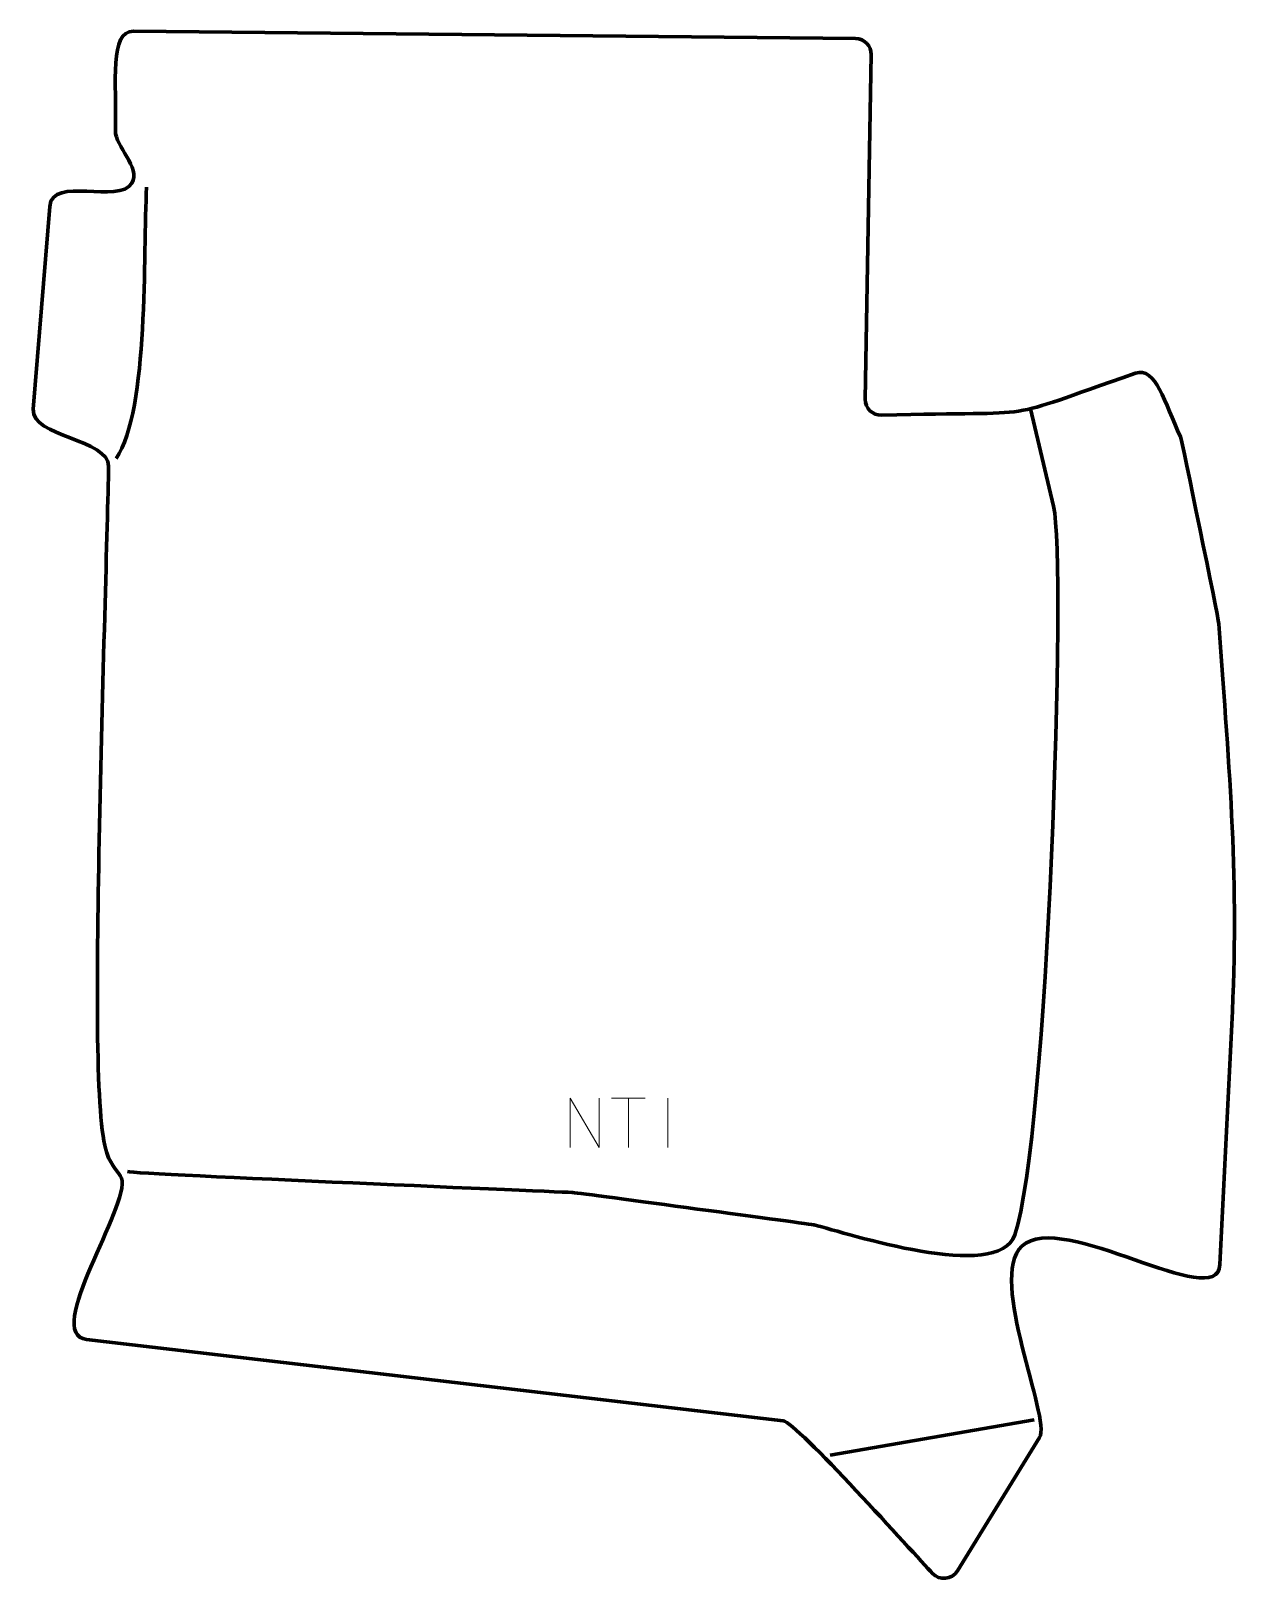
# Model space of a CAD drawing. Header units: millimetres. Extents: x -304 to 309, y -404 to 383.
import ezdxf

# ---------------------------------------------------------------- set-up
doc = ezdxf.new("R2010")
doc.units = ezdxf.units.MM
doc.header["$MEASUREMENT"] = 0
for name, color, linetype in [('layer 1', 7, 'Continuous'), ('layer 2', 7, 'Continuous'), ('layer 3', 7, 'Continuous')]:
    doc.layers.add(name, color=color, linetype=linetype)

msp = doc.modelspace()

# ---------------------------------------------------------------- linework, layer by layer
at = {"layer": 'layer 1', "color": 250, "lineweight": 9}
msp.add_open_spline([(-30.5956, -184.05), (-30.5956, -184.05), (-30.5956, -159.0965), (-30.5956, -159.0965), (-30.5956, -159.0965), (-30.5956, -159.0965), (-15.9408, -184.05), (-15.9408, -184.05), (-15.9408, -184.05), (-15.9408, -184.05), (-15.9408, -159.0965), (-15.9408, -159.0965)], degree=3, knots=[0, 0, 0, 0, 0.25, 0.25, 0.25, 0.25, 0.5, 0.5, 0.5, 0.5, 1, 1, 1, 1], dxfattribs=at)
for points in [[(-9.5386, -159.1239), (-9.5386, -159.1239), (7.4486, -159.1239), (7.4486, -159.1239)], [(-1.0448, -184.0539), (-1.0448, -184.0539), (-1.0448, -159.1004), (-1.0448, -159.1004)], [(18.955, -159.0901), (18.955, -159.0901), (18.955, -184.0642), (18.955, -184.0642)]]:
    msp.add_open_spline(points, degree=3, dxfattribs=at)
at = {"layer": 'layer 2', "color": 230, "lineweight": 200}
msp.add_open_spline([(-252.084, 382.3758), (-252.084, 382.3758), (114.2305, 378.6529), (114.2305, 378.6529), (114.2305, 378.6529), (118.6967, 378.6074), (122.2247, 374.9815), (122.148, 370.5158), (122.148, 370.5158), (122.148, 370.5158), (119.1441, 195.6591), (119.1441, 195.6591), (119.1441, 195.6591), (119.0653, 191.0757), (122.7782, 187.3998), (127.3606, 187.5246), (127.3606, 187.5246), (214.1258, 189.8881), (183.0765, 183.7216), (256.2257, 208.791), (256.2257, 208.791), (266.4618, 212.2991), (270.996, 193.9689), (279.0724, 176.5335), (279.0724, 176.5335), (279.5289, 175.548), (298.192, 85.2647), (298.4519, 81.7052), (298.4519, 81.7052), (304.139, 3.8196), (308.7151, -47.8334), (305.0703, -121.688), (305.0703, -121.688), (305.0703, -121.688), (299.0519, -243.5189), (299.0519, -243.5189), (299.0519, -243.5189), (297.8157, -268.5427), (218.7953, -215.211), (198.5953, -234.2034), (198.5953, -234.2034), (181.0173, -250.7305), (213.5893, -321.4717), (207.5203, -331.3222), (207.5203, -331.3222), (207.5203, -331.3222), (165.8519, -398.9518), (165.8519, -398.9518), (165.8519, -398.9518), (163.08, -403.4506), (156.8552, -404.0905), (153.226, -400.2496), (153.226, -400.2496), (143.8702, -390.348), (84.2766, -323.5514), (77.4298, -322.7518), (77.4298, -322.7518), (77.4298, -322.7518), (-275.8758, -281.4933), (-275.8758, -281.4933), (-275.8758, -281.4933), (-298.5431, -278.8463), (-253.5519, -213.4181), (-258.2127, -199.6153), (-258.2127, -199.6153), (-258.9803, -197.3419), (-263.2996, -193.8316), (-265.7004, -186.8014), (-265.7004, -186.8014), (-271.4494, -169.967), (-270.9509, -100.9767), (-269.5073, -27.9501), (-269.5073, -27.9501), (-267.9623, 50.2028), (-265.2343, 132.9858), (-264.7303, 161.6174), (-264.7303, 161.6174), (-264.4892, 175.3115), (-304.1063, 176.5153), (-302.9681, 190.5804), (-302.9681, 190.5804), (-302.9681, 190.5804), (-294.6415, 293.4709), (-294.6415, 293.4709), (-294.6415, 293.4709), (-293.3666, 309.2248), (-259.4363, 294.3572), (-252.9459, 305.2652), (-252.9459, 305.2652), (-248.2529, 313.1525), (-261.4672, 324.1948), (-261.2724, 331.723), (-261.2724, 331.723), (-260.632, 356.4673), (-264.534, 382.5024), (-252.084, 382.3758)], degree=3, knots=[0, 0, 0, 0, 0.04, 0.04, 0.04, 0.04, 0.08, 0.08, 0.08, 0.08, 0.12, 0.12, 0.12, 0.12, 0.16, 0.16, 0.16, 0.16, 0.2, 0.2, 0.2, 0.2, 0.24, 0.24, 0.24, 0.24, 0.28, 0.28, 0.28, 0.28, 0.32, 0.32, 0.32, 0.32, 0.36, 0.36, 0.36, 0.36, 0.4, 0.4, 0.4, 0.4, 0.44, 0.44, 0.44, 0.44, 0.48, 0.48, 0.48, 0.48, 0.52, 0.52, 0.52, 0.52, 0.56, 0.56, 0.56, 0.56, 0.6, 0.6, 0.6, 0.6, 0.64, 0.64, 0.64, 0.64, 0.68, 0.68, 0.68, 0.68, 0.72, 0.72, 0.72, 0.72, 0.76, 0.76, 0.76, 0.76, 0.8, 0.8, 0.8, 0.8, 0.84, 0.84, 0.84, 0.84, 0.88, 0.88, 0.88, 0.88, 0.92, 0.92, 0.92, 0.92, 1, 1, 1, 1], dxfattribs=at)
at = {"layer": 'layer 3', "color": 142, "lineweight": 200}
for points in [[(-245.4398, 303.1716), (-247.3523, 270.0944), (-244.0573, 190.1304), (-260.9863, 165.5755)], [(101.2738, -340.1491), (101.2738, -340.1491), (204.8442, -322.3059), (204.8442, -322.3059)]]:
    msp.add_open_spline(points, degree=3, dxfattribs=at)
msp.add_open_spline([(-255.1604, -196.3428), (-251.4396, -197.5211), (-29.157, -206.9443), (-29.157, -206.9443), (-29.157, -206.9443), (-24.0911, -207.3893), (93.1968, -223.3599), (93.2041, -223.3617), (93.2041, -223.3617), (110.0748, -227.6144), (186.5585, -252.9386), (194.9538, -228.3844), (194.9538, -228.3844), (211.6533, -179.5455), (221.4002, 112.7945), (214.6273, 141.3186), (214.6273, 141.3186), (214.6273, 141.3186), (202.874, 190.8165), (202.874, 190.8165)], degree=3, knots=[0, 0, 0, 0, 0.16666667, 0.16666667, 0.16666667, 0.16666667, 0.33333333, 0.33333333, 0.33333333, 0.33333333, 0.5, 0.5, 0.5, 0.5, 0.66666667, 0.66666667, 0.66666667, 0.66666667, 1, 1, 1, 1], dxfattribs=at)

doc.saveas('drawing.dxf')
